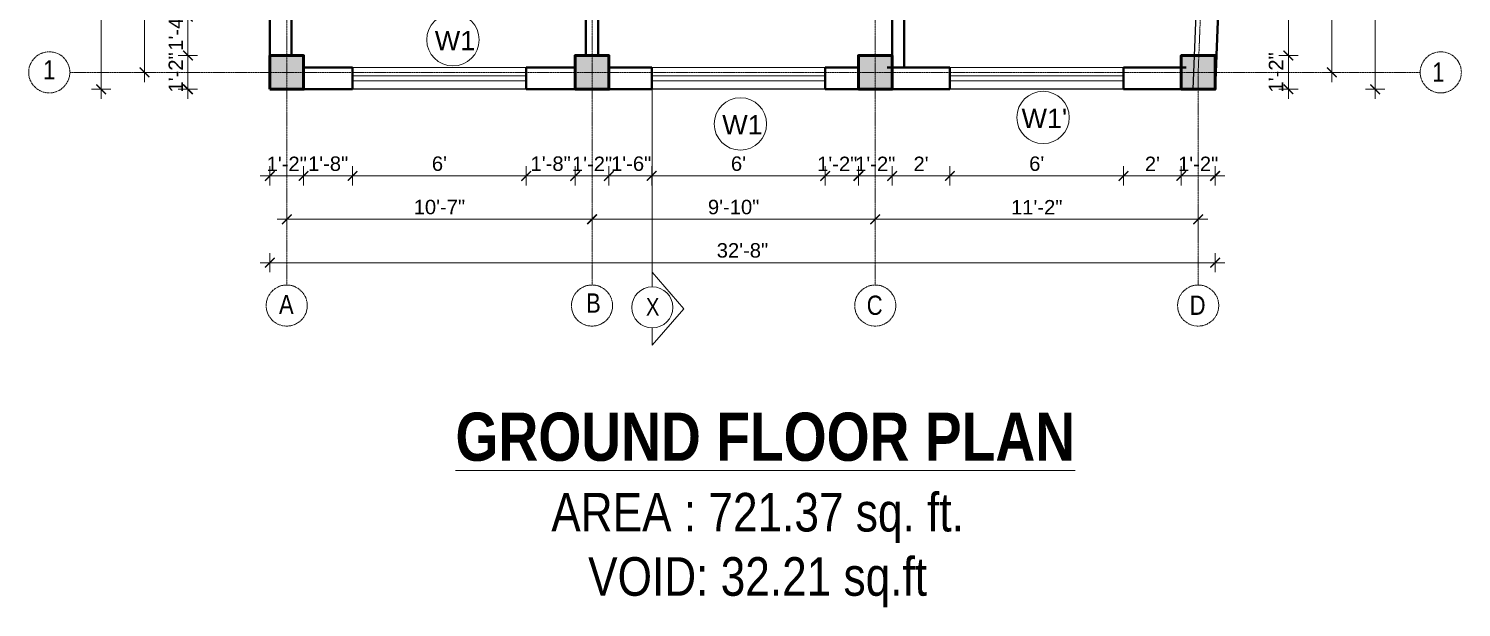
# Model space of a CAD drawing. Header units: inches. Extents: x 136316 to 155547, y -21384 to -17606.
# Drawn here: x 148182 to 148776, y -19972 to -19732 of the extents above; entities that cross this region are included whole.
import ezdxf

# ---------------------------------------------------------------- set-up
doc = ezdxf.new("R2010")
doc.units = ezdxf.units.IN
doc.header["$LTSCALE"] = 0.5
doc.header["$MEASUREMENT"] = 0
doc.header["$PDMODE"] = 66
doc.linetypes.add('CENTER', pattern=[2, 1.25, -0.25, 0.25, -0.25])
for name, color, linetype, lineweight in [('Annotate-Lite.w', 177, 'Continuous', 9), ('Annotations-Bold.w', 177, 'Continuous', 13), ('C-COLUMN', 1, 'Continuous', 50), ('DIM 1-100', 4, 'Continuous', 13), ('TEXT', 220, 'Continuous', 9), ('Text-100.w', 254, 'Continuous', 9), ('Toilet', 7, 'Continuous', 25), ('wall', 1, 'Continuous', 40), ('window', 4, 'Continuous', 13)]:
    doc.layers.add(name, color=color, linetype=linetype, lineweight=lineweight)
doc.styles.add('ARAIL', font='ARIALN.TTF')
doc.styles.add('arial', font='arial.ttf')
doc.styles.add('gaurav', font='arial.ttf')
doc.styles.get("Standard").update_dxf_attribs({"font": 'arial.ttf'})
doc.dimstyles.new('1 by 96', dxfattribs={"dimtxt": 6, "dimasz": 4, "dimexe": 4, "dimexo": 4, "dimgap": 2, "dimtad": 1, "dimdec": 0, "dimzin": 0, "dimdsep": 46, "dimlunit": 4, "dimtxsty": 'Standard', "dimblk": 'ARCHTICK', "dimcen": 0, "dimdle": 4, "dimadec": 0, "dimazin": 0, "dimtfac": 1, "dimtdec": 0, "dimtix": 1, "dimtofl": 0, "dimtmove": 1, "dimatfit": 3, "dimldrblk": 'ARCHTICK', "dimfxl": 4, "dimfxlon": 1, "dimtolj": 1, "dimtzin": 0, "dimlwd": -1, "dimlwe": -1, "dimarcsym": 0})

# ---------------------------------------------------------------- blocks, each defined once
blk = doc.blocks.new('_ArchTick')
at = {"color": 0, "linetype": 'ByBlock', "const_width": 0.15}
blk.add_lwpolyline([(-0.5, -0.5), (0.5, 0.5)], dxfattribs=at)
blk = doc.blocks.new('*D388')
at = {"layer": 'Defpoints', "color": 0, "transparency": 16777216}
for p in [(148678.49, -19638.5), (148673.83, -19742.73), (148704.27, -19742.73)]:
    blk.add_point(p, dxfattribs=at)
at = {"layer": 'DIM 1-100', "color": 0, "transparency": 16777216}
for p, q in [((148704.27, -19634.5), (148704.27, -19746.73)), ((148700.27, -19638.5), (148708.27, -19638.5)), ((148700.27, -19742.73), (148708.27, -19742.73))]:
    blk.add_line(p, q, dxfattribs=at)
at = {"layer": 'DIM 1-100', "color": 0, "transparency": 16777216, "xscale": 4, "yscale": 4, "zscale": 4}
for p, rotation in [((148704.27, -19638.5), 90), ((148704.27, -19742.73), 270)]:
    blk.add_blockref('_ArchTick', p, dxfattribs=dict(at, rotation=rotation))
at = {"layer": 'DIM 1-100', "color": 0, "transparency": 16777216, "insert": (148699.2, -19690.61), "char_height": 6, "attachment_point": 5, "rotation": 90}
blk.add_mtext('\\A1;8\'-8"', dxfattribs=at)
blk = doc.blocks.new('*D389')
at = {"layer": 'Defpoints', "color": 0, "transparency": 16777216}
for p in [(148673.83, -19742.73), (148673.83, -19756.73), (148704.27, -19756.73)]:
    blk.add_point(p, dxfattribs=at)
at = {"layer": 'DIM 1-100', "color": 0, "transparency": 16777216}
for p, q in [((148700.27, -19742.73), (148708.27, -19742.73)), ((148704.27, -19738.73), (148704.27, -19760.73)), ((148700.27, -19756.73), (148708.27, -19756.73))]:
    blk.add_line(p, q, dxfattribs=at)
at = {"layer": 'DIM 1-100', "color": 0, "transparency": 16777216, "xscale": 4, "yscale": 4, "zscale": 4}
for p, rotation in [((148704.27, -19742.73), 90), ((148704.27, -19756.73), 270)]:
    blk.add_blockref('_ArchTick', p, dxfattribs=dict(at, rotation=rotation))
at = {"layer": 'DIM 1-100', "color": 0, "transparency": 16777216, "insert": (148699.13, -19749.73), "char_height": 6, "attachment_point": 5, "rotation": 90}
blk.add_mtext('\\A1;1\'-2"', dxfattribs=at)
blk = doc.blocks.new('*D390')
at = {"layer": 'Defpoints', "color": 0, "transparency": 16777216}
for p in [(148659.83, -19756.73), (148673.83, -19756.73), (148659.83, -19792.73)]:
    blk.add_point(p, dxfattribs=at)
at = {"layer": 'DIM 1-100', "color": 0, "transparency": 16777216}
for p, q in [((148659.83, -19788.73), (148659.83, -19796.73)), ((148673.83, -19788.73), (148673.83, -19796.73)), ((148677.83, -19792.73), (148655.83, -19792.73))]:
    blk.add_line(p, q, dxfattribs=at)
at = {"layer": 'DIM 1-100', "color": 0, "transparency": 16777216, "xscale": 4, "yscale": 4, "zscale": 4, "rotation": 180}
blk.add_blockref('_ArchTick', (148659.83, -19792.73), dxfattribs=at)
at = {"layer": 'DIM 1-100', "color": 0, "transparency": 16777216, "xscale": 4, "yscale": 4, "zscale": 4}
blk.add_blockref('_ArchTick', (148673.83, -19792.73), dxfattribs=at)
at = {"layer": 'DIM 1-100', "color": 0, "transparency": 16777216, "insert": (148666.83, -19787.72), "char_height": 6, "attachment_point": 5}
blk.add_mtext('\\A1;1\'-2"', dxfattribs=at)
blk = doc.blocks.new('*D391')
at = {"layer": 'Defpoints', "color": 0, "transparency": 16777216}
for p in [(148635.85, -19756.73), (148659.83, -19756.73), (148635.85, -19792.73)]:
    blk.add_point(p, dxfattribs=at)
at = {"layer": 'DIM 1-100', "color": 0, "transparency": 16777216}
for p, q in [((148635.85, -19788.73), (148635.85, -19796.73)), ((148659.83, -19788.73), (148659.83, -19796.73)), ((148663.83, -19792.73), (148631.85, -19792.73))]:
    blk.add_line(p, q, dxfattribs=at)
at = {"layer": 'DIM 1-100', "color": 0, "transparency": 16777216, "xscale": 4, "yscale": 4, "zscale": 4, "rotation": 180}
blk.add_blockref('_ArchTick', (148635.85, -19792.73), dxfattribs=at)
at = {"layer": 'DIM 1-100', "color": 0, "transparency": 16777216, "xscale": 4, "yscale": 4, "zscale": 4}
blk.add_blockref('_ArchTick', (148659.83, -19792.73), dxfattribs=at)
at = {"layer": 'DIM 1-100', "color": 0, "transparency": 16777216, "insert": (148647.84, -19787.72), "char_height": 6, "attachment_point": 5}
blk.add_mtext("\\A1;2'", dxfattribs=at)
blk = doc.blocks.new('*D392')
at = {"layer": 'Defpoints', "color": 0, "transparency": 16777216}
for p in [(148563.85, -19756.73), (148635.85, -19756.73), (148563.85, -19792.73)]:
    blk.add_point(p, dxfattribs=at)
at = {"layer": 'DIM 1-100', "color": 0, "transparency": 16777216}
for p, q in [((148563.85, -19788.73), (148563.85, -19796.73)), ((148635.85, -19788.73), (148635.85, -19796.73)), ((148639.85, -19792.73), (148559.85, -19792.73))]:
    blk.add_line(p, q, dxfattribs=at)
at = {"layer": 'DIM 1-100', "color": 0, "transparency": 16777216, "xscale": 4, "yscale": 4, "zscale": 4, "rotation": 180}
blk.add_blockref('_ArchTick', (148563.85, -19792.73), dxfattribs=at)
at = {"layer": 'DIM 1-100', "color": 0, "transparency": 16777216, "xscale": 4, "yscale": 4, "zscale": 4}
blk.add_blockref('_ArchTick', (148635.85, -19792.73), dxfattribs=at)
at = {"layer": 'DIM 1-100', "color": 0, "transparency": 16777216, "insert": (148599.85, -19787.67), "char_height": 6, "attachment_point": 5}
blk.add_mtext("\\A1;6'", dxfattribs=at)
blk = doc.blocks.new('*D393')
at = {"layer": 'Defpoints', "color": 0, "transparency": 16777216}
for p in [(148539.87, -19756.73), (148563.85, -19756.73), (148539.87, -19792.73)]:
    blk.add_point(p, dxfattribs=at)
at = {"layer": 'DIM 1-100', "color": 0, "transparency": 16777216}
for p, q in [((148539.87, -19788.73), (148539.87, -19796.73)), ((148563.85, -19788.73), (148563.85, -19796.73)), ((148567.85, -19792.73), (148535.87, -19792.73))]:
    blk.add_line(p, q, dxfattribs=at)
at = {"layer": 'DIM 1-100', "color": 0, "transparency": 16777216, "xscale": 4, "yscale": 4, "zscale": 4, "rotation": 180}
blk.add_blockref('_ArchTick', (148539.87, -19792.73), dxfattribs=at)
at = {"layer": 'DIM 1-100', "color": 0, "transparency": 16777216, "xscale": 4, "yscale": 4, "zscale": 4}
blk.add_blockref('_ArchTick', (148563.85, -19792.73), dxfattribs=at)
at = {"layer": 'DIM 1-100', "color": 0, "transparency": 16777216, "insert": (148551.86, -19787.72), "char_height": 6, "attachment_point": 5}
blk.add_mtext("\\A1;2'", dxfattribs=at)
blk = doc.blocks.new('*D394')
at = {"layer": 'Defpoints', "color": 0, "transparency": 16777216}
for p in [(148525.87, -19756.73), (148539.87, -19756.73), (148525.87, -19792.73)]:
    blk.add_point(p, dxfattribs=at)
at = {"layer": 'DIM 1-100', "color": 0, "transparency": 16777216}
for p, q in [((148525.87, -19788.73), (148525.87, -19796.73)), ((148539.87, -19788.73), (148539.87, -19796.73)), ((148543.87, -19792.73), (148521.87, -19792.73))]:
    blk.add_line(p, q, dxfattribs=at)
at = {"layer": 'DIM 1-100', "color": 0, "transparency": 16777216, "xscale": 4, "yscale": 4, "zscale": 4, "rotation": 180}
blk.add_blockref('_ArchTick', (148525.87, -19792.73), dxfattribs=at)
at = {"layer": 'DIM 1-100', "color": 0, "transparency": 16777216, "xscale": 4, "yscale": 4, "zscale": 4}
blk.add_blockref('_ArchTick', (148539.87, -19792.73), dxfattribs=at)
at = {"layer": 'DIM 1-100', "color": 0, "transparency": 16777216, "insert": (148532.87, -19787.72), "char_height": 6, "attachment_point": 5}
blk.add_mtext('\\A1;1\'-2"', dxfattribs=at)
blk = doc.blocks.new('*D395')
at = {"layer": 'Defpoints', "color": 0, "transparency": 16777216}
for p in [(148512.12, -19756.73), (148525.87, -19756.73), (148512.12, -19792.73)]:
    blk.add_point(p, dxfattribs=at)
at = {"layer": 'DIM 1-100', "color": 0, "transparency": 16777216}
for p, q in [((148512.12, -19788.73), (148512.12, -19796.73)), ((148525.87, -19788.73), (148525.87, -19796.73)), ((148529.87, -19792.73), (148508.12, -19792.73))]:
    blk.add_line(p, q, dxfattribs=at)
at = {"layer": 'DIM 1-100', "color": 0, "transparency": 16777216, "xscale": 4, "yscale": 4, "zscale": 4, "rotation": 180}
blk.add_blockref('_ArchTick', (148512.12, -19792.73), dxfattribs=at)
at = {"layer": 'DIM 1-100', "color": 0, "transparency": 16777216, "xscale": 4, "yscale": 4, "zscale": 4}
blk.add_blockref('_ArchTick', (148525.87, -19792.73), dxfattribs=at)
at = {"layer": 'DIM 1-100', "color": 0, "transparency": 16777216, "insert": (148517.11, -19787.72), "char_height": 6, "attachment_point": 5}
blk.add_mtext('\\A1;1\'-2"', dxfattribs=at)
blk = doc.blocks.new('*D396')
at = {"layer": 'Defpoints', "color": 0, "transparency": 16777216}
for p in [(148440.12, -19756.73), (148512.12, -19756.73), (148440.12, -19792.73)]:
    blk.add_point(p, dxfattribs=at)
at = {"layer": 'DIM 1-100', "color": 0, "transparency": 16777216}
for p, q in [((148440.12, -19788.73), (148440.12, -19796.73)), ((148512.12, -19788.73), (148512.12, -19796.73)), ((148516.12, -19792.73), (148436.12, -19792.73))]:
    blk.add_line(p, q, dxfattribs=at)
at = {"layer": 'DIM 1-100', "color": 0, "transparency": 16777216, "xscale": 4, "yscale": 4, "zscale": 4, "rotation": 180}
blk.add_blockref('_ArchTick', (148440.12, -19792.73), dxfattribs=at)
at = {"layer": 'DIM 1-100', "color": 0, "transparency": 16777216, "xscale": 4, "yscale": 4, "zscale": 4}
blk.add_blockref('_ArchTick', (148512.12, -19792.73), dxfattribs=at)
at = {"layer": 'DIM 1-100', "color": 0, "transparency": 16777216, "insert": (148476.12, -19787.67), "char_height": 6, "attachment_point": 5}
blk.add_mtext("\\A1;6'", dxfattribs=at)
blk = doc.blocks.new('*D300')
at = {"layer": 'Defpoints', "color": 0, "transparency": 16777216}
for p in [(148422.37, -19756.73), (148440.12, -19756.73), (148422.37, -19792.73)]:
    blk.add_point(p, dxfattribs=at)
at = {"layer": 'DIM 1-100', "color": 0, "transparency": 16777216}
for p, q in [((148422.37, -19788.73), (148422.37, -19796.73)), ((148440.12, -19788.73), (148440.12, -19796.73)), ((148444.12, -19792.73), (148418.37, -19792.73))]:
    blk.add_line(p, q, dxfattribs=at)
at = {"layer": 'DIM 1-100', "color": 0, "transparency": 16777216, "xscale": 4, "yscale": 4, "zscale": 4, "rotation": 180}
blk.add_blockref('_ArchTick', (148422.37, -19792.73), dxfattribs=at)
at = {"layer": 'DIM 1-100', "color": 0, "transparency": 16777216, "xscale": 4, "yscale": 4, "zscale": 4}
blk.add_blockref('_ArchTick', (148440.12, -19792.73), dxfattribs=at)
at = {"layer": 'DIM 1-100', "color": 0, "transparency": 16777216, "insert": (148431.61, -19787.67), "char_height": 6, "attachment_point": 5}
blk.add_mtext('\\A1;1\'-6"', dxfattribs=at)
blk = doc.blocks.new('*D397')
at = {"layer": 'Defpoints', "color": 0, "transparency": 16777216}
for p in [(148408.37, -19756.73), (148422.37, -19756.73), (148408.37, -19792.73)]:
    blk.add_point(p, dxfattribs=at)
at = {"layer": 'DIM 1-100', "color": 0, "transparency": 16777216}
for p, q in [((148408.37, -19788.73), (148408.37, -19796.73)), ((148422.37, -19788.73), (148422.37, -19796.73)), ((148426.37, -19792.73), (148404.37, -19792.73))]:
    blk.add_line(p, q, dxfattribs=at)
at = {"layer": 'DIM 1-100', "color": 0, "transparency": 16777216, "xscale": 4, "yscale": 4, "zscale": 4, "rotation": 180}
blk.add_blockref('_ArchTick', (148408.37, -19792.73), dxfattribs=at)
at = {"layer": 'DIM 1-100', "color": 0, "transparency": 16777216, "xscale": 4, "yscale": 4, "zscale": 4}
blk.add_blockref('_ArchTick', (148422.37, -19792.73), dxfattribs=at)
at = {"layer": 'DIM 1-100', "color": 0, "transparency": 16777216, "insert": (148415.37, -19787.72), "char_height": 6, "attachment_point": 5}
blk.add_mtext('\\A1;1\'-2"', dxfattribs=at)
blk = doc.blocks.new('*D398')
at = {"layer": 'Defpoints', "color": 0, "transparency": 16777216}
for p in [(148388.05, -19756.73), (148408.37, -19756.73), (148388.05, -19792.73)]:
    blk.add_point(p, dxfattribs=at)
at = {"layer": 'DIM 1-100', "color": 0, "transparency": 16777216}
for p, q in [((148388.05, -19788.73), (148388.05, -19796.73)), ((148408.37, -19788.73), (148408.37, -19796.73)), ((148412.37, -19792.73), (148384.05, -19792.73))]:
    blk.add_line(p, q, dxfattribs=at)
at = {"layer": 'DIM 1-100', "color": 0, "transparency": 16777216, "xscale": 4, "yscale": 4, "zscale": 4, "rotation": 180}
blk.add_blockref('_ArchTick', (148388.05, -19792.73), dxfattribs=at)
at = {"layer": 'DIM 1-100', "color": 0, "transparency": 16777216, "xscale": 4, "yscale": 4, "zscale": 4}
blk.add_blockref('_ArchTick', (148408.37, -19792.73), dxfattribs=at)
at = {"layer": 'DIM 1-100', "color": 0, "transparency": 16777216, "insert": (148398.21, -19787.67), "char_height": 6, "attachment_point": 5}
blk.add_mtext('\\A1;1\'-8"', dxfattribs=at)
blk = doc.blocks.new('*D399')
at = {"layer": 'Defpoints', "color": 0, "transparency": 16777216}
for p in [(148316.05, -19756.73), (148388.05, -19756.73), (148316.05, -19792.73)]:
    blk.add_point(p, dxfattribs=at)
at = {"layer": 'DIM 1-100', "color": 0, "transparency": 16777216}
for p, q in [((148316.05, -19788.73), (148316.05, -19796.73)), ((148388.05, -19788.73), (148388.05, -19796.73)), ((148392.05, -19792.73), (148312.05, -19792.73))]:
    blk.add_line(p, q, dxfattribs=at)
at = {"layer": 'DIM 1-100', "color": 0, "transparency": 16777216, "xscale": 4, "yscale": 4, "zscale": 4, "rotation": 180}
blk.add_blockref('_ArchTick', (148316.05, -19792.73), dxfattribs=at)
at = {"layer": 'DIM 1-100', "color": 0, "transparency": 16777216, "xscale": 4, "yscale": 4, "zscale": 4}
blk.add_blockref('_ArchTick', (148388.05, -19792.73), dxfattribs=at)
at = {"layer": 'DIM 1-100', "color": 0, "transparency": 16777216, "insert": (148352.05, -19787.67), "char_height": 6, "attachment_point": 5}
blk.add_mtext("\\A1;6'", dxfattribs=at)
blk = doc.blocks.new('*D400')
at = {"layer": 'Defpoints', "color": 0, "transparency": 16777216}
for p in [(148295.72, -19756.73), (148316.05, -19756.73), (148295.72, -19792.73)]:
    blk.add_point(p, dxfattribs=at)
at = {"layer": 'DIM 1-100', "color": 0, "transparency": 16777216}
for p, q in [((148295.72, -19788.73), (148295.72, -19796.73)), ((148316.05, -19788.73), (148316.05, -19796.73)), ((148320.05, -19792.73), (148291.72, -19792.73))]:
    blk.add_line(p, q, dxfattribs=at)
at = {"layer": 'DIM 1-100', "color": 0, "transparency": 16777216, "xscale": 4, "yscale": 4, "zscale": 4, "rotation": 180}
blk.add_blockref('_ArchTick', (148295.72, -19792.73), dxfattribs=at)
at = {"layer": 'DIM 1-100', "color": 0, "transparency": 16777216, "xscale": 4, "yscale": 4, "zscale": 4}
blk.add_blockref('_ArchTick', (148316.05, -19792.73), dxfattribs=at)
at = {"layer": 'DIM 1-100', "color": 0, "transparency": 16777216, "insert": (148305.88, -19787.67), "char_height": 6, "attachment_point": 5}
blk.add_mtext('\\A1;1\'-8"', dxfattribs=at)
blk = doc.blocks.new('*D301')
at = {"layer": 'Defpoints', "color": 0, "transparency": 16777216}
for p in [(148281.72, -19756.73), (148295.72, -19756.73), (148281.72, -19792.73)]:
    blk.add_point(p, dxfattribs=at)
at = {"layer": 'DIM 1-100', "color": 0, "transparency": 16777216}
for p, q in [((148281.72, -19788.73), (148281.72, -19796.73)), ((148295.72, -19788.73), (148295.72, -19796.73)), ((148299.72, -19792.73), (148277.72, -19792.73))]:
    blk.add_line(p, q, dxfattribs=at)
at = {"layer": 'DIM 1-100', "color": 0, "transparency": 16777216, "xscale": 4, "yscale": 4, "zscale": 4, "rotation": 180}
blk.add_blockref('_ArchTick', (148281.72, -19792.73), dxfattribs=at)
at = {"layer": 'DIM 1-100', "color": 0, "transparency": 16777216, "xscale": 4, "yscale": 4, "zscale": 4}
blk.add_blockref('_ArchTick', (148295.72, -19792.73), dxfattribs=at)
at = {"layer": 'DIM 1-100', "color": 0, "transparency": 16777216, "insert": (148288.72, -19787.72), "char_height": 6, "attachment_point": 5}
blk.add_mtext('\\A1;1\'-2"', dxfattribs=at)
blk = doc.blocks.new('*D401')
at = {"layer": 'Defpoints', "color": 0, "transparency": 16777216}
for p in [(148288.72, -19756.73), (148415.37, -19756.73), (148415.37, -19810.73)]:
    blk.add_point(p, dxfattribs=at)
at = {"layer": 'DIM 1-100', "color": 0, "transparency": 16777216}
for p, q in [((148288.72, -19806.73), (148288.72, -19814.73)), ((148415.37, -19806.73), (148415.37, -19814.73)), ((148284.72, -19810.73), (148419.37, -19810.73))]:
    blk.add_line(p, q, dxfattribs=at)
at = {"layer": 'DIM 1-100', "color": 0, "transparency": 16777216, "xscale": 4, "yscale": 4, "zscale": 4, "rotation": 180}
blk.add_blockref('_ArchTick', (148288.72, -19810.73), dxfattribs=at)
at = {"layer": 'DIM 1-100', "color": 0, "transparency": 16777216, "xscale": 4, "yscale": 4, "zscale": 4}
blk.add_blockref('_ArchTick', (148415.37, -19810.73), dxfattribs=at)
at = {"layer": 'DIM 1-100', "color": 0, "transparency": 16777216, "insert": (148352.05, -19805.67), "char_height": 6, "attachment_point": 5}
blk.add_mtext('\\A1;10\'-7"', dxfattribs=at)
blk = doc.blocks.new('*D402')
at = {"layer": 'Defpoints', "color": 0, "transparency": 16777216}
for p in [(148415.37, -19756.73), (148532.87, -19756.73), (148532.87, -19810.73)]:
    blk.add_point(p, dxfattribs=at)
at = {"layer": 'DIM 1-100', "color": 0, "transparency": 16777216}
for p, q in [((148415.37, -19806.73), (148415.37, -19814.73)), ((148532.87, -19806.73), (148532.87, -19814.73)), ((148411.37, -19810.73), (148536.87, -19810.73))]:
    blk.add_line(p, q, dxfattribs=at)
at = {"layer": 'DIM 1-100', "color": 0, "transparency": 16777216, "xscale": 4, "yscale": 4, "zscale": 4, "rotation": 180}
blk.add_blockref('_ArchTick', (148415.37, -19810.73), dxfattribs=at)
at = {"layer": 'DIM 1-100', "color": 0, "transparency": 16777216, "xscale": 4, "yscale": 4, "zscale": 4}
blk.add_blockref('_ArchTick', (148532.87, -19810.73), dxfattribs=at)
at = {"layer": 'DIM 1-100', "color": 0, "transparency": 16777216, "insert": (148474.12, -19805.67), "char_height": 6, "attachment_point": 5}
blk.add_mtext('\\A1;9\'-10"', dxfattribs=at)
blk = doc.blocks.new('*D302')
at = {"layer": 'Defpoints', "color": 0, "transparency": 16777216}
for p in [(148532.87, -19756.73), (148666.83, -19756.73), (148666.83, -19810.73)]:
    blk.add_point(p, dxfattribs=at)
at = {"layer": 'DIM 1-100', "color": 0, "transparency": 16777216}
for p, q in [((148532.87, -19806.73), (148532.87, -19814.73)), ((148666.83, -19806.73), (148666.83, -19814.73)), ((148528.87, -19810.73), (148670.83, -19810.73))]:
    blk.add_line(p, q, dxfattribs=at)
at = {"layer": 'DIM 1-100', "color": 0, "transparency": 16777216, "xscale": 4, "yscale": 4, "zscale": 4, "rotation": 180}
blk.add_blockref('_ArchTick', (148532.87, -19810.73), dxfattribs=at)
at = {"layer": 'DIM 1-100', "color": 0, "transparency": 16777216, "xscale": 4, "yscale": 4, "zscale": 4}
blk.add_blockref('_ArchTick', (148666.83, -19810.73), dxfattribs=at)
at = {"layer": 'DIM 1-100', "color": 0, "transparency": 16777216, "insert": (148599.85, -19805.72), "char_height": 6, "attachment_point": 5}
blk.add_mtext('\\A1;11\'-2"', dxfattribs=at)
blk = doc.blocks.new('*D303')
at = {"layer": 'Defpoints', "color": 0, "transparency": 16777216}
for p in [(148281.72, -19756.73), (148673.83, -19756.73), (148281.72, -19828.73)]:
    blk.add_point(p, dxfattribs=at)
at = {"layer": 'DIM 1-100', "color": 0, "transparency": 16777216}
for p, q in [((148281.72, -19824.73), (148281.72, -19832.73)), ((148673.83, -19824.73), (148673.83, -19832.73)), ((148677.83, -19828.73), (148277.72, -19828.73))]:
    blk.add_line(p, q, dxfattribs=at)
at = {"layer": 'DIM 1-100', "color": 0, "transparency": 16777216, "xscale": 4, "yscale": 4, "zscale": 4, "rotation": 180}
blk.add_blockref('_ArchTick', (148281.72, -19828.73), dxfattribs=at)
at = {"layer": 'DIM 1-100', "color": 0, "transparency": 16777216, "xscale": 4, "yscale": 4, "zscale": 4}
blk.add_blockref('_ArchTick', (148673.83, -19828.73), dxfattribs=at)
at = {"layer": 'DIM 1-100', "color": 0, "transparency": 16777216, "insert": (148477.77, -19823.66), "char_height": 6, "attachment_point": 5}
blk.add_mtext('\\A1;32\'-8"', dxfattribs=at)
blk = doc.blocks.new('*D304')
at = {"layer": 'Defpoints', "color": 0, "transparency": 16777216}
for p in [(148678.77, -19631.5), (148674.1, -19749.73), (148722.27, -19749.73)]:
    blk.add_point(p, dxfattribs=at)
at = {"layer": 'DIM 1-100', "color": 0, "transparency": 16777216}
for p, q in [((148718.27, -19631.5), (148726.27, -19631.5)), ((148722.27, -19627.5), (148722.27, -19753.73)), ((148718.27, -19749.73), (148726.27, -19749.73))]:
    blk.add_line(p, q, dxfattribs=at)
at = {"layer": 'DIM 1-100', "color": 0, "transparency": 16777216, "xscale": 4, "yscale": 4, "zscale": 4}
for p, rotation in [((148722.27, -19631.5), 90), ((148722.27, -19749.73), 270)]:
    blk.add_blockref('_ArchTick', p, dxfattribs=dict(at, rotation=rotation))
at = {"layer": 'DIM 1-100', "color": 0, "transparency": 16777216, "insert": (148717.2, -19690.61), "char_height": 6, "attachment_point": 5, "rotation": 90}
blk.add_mtext('\\A1;9\'-10"', dxfattribs=at)
blk = doc.blocks.new('*D404')
at = {"layer": 'Defpoints', "color": 0, "transparency": 16777216}
for p in [(148683.4, -19513.97), (148740.27, -19513.97), (148673.83, -19756.73)]:
    blk.add_point(p, dxfattribs=at)
at = {"layer": 'DIM 1-100', "color": 0, "transparency": 16777216}
for p, q in [((148740.27, -19760.73), (148740.27, -19509.97)), ((148736.27, -19513.97), (148744.27, -19513.97)), ((148736.27, -19756.73), (148744.27, -19756.73))]:
    blk.add_line(p, q, dxfattribs=at)
at = {"layer": 'DIM 1-100', "color": 0, "transparency": 16777216, "xscale": 4, "yscale": 4, "zscale": 4}
for p, rotation in [((148740.27, -19513.97), 90), ((148740.27, -19756.73), 270)]:
    blk.add_blockref('_ArchTick', p, dxfattribs=dict(at, rotation=rotation))
at = {"layer": 'DIM 1-100', "color": 0, "transparency": 16777216, "insert": (148735.2, -19635.35), "char_height": 6, "attachment_point": 5, "rotation": 90}
blk.add_mtext('\\A1;20\'-3"', dxfattribs=at)
blk = doc.blocks.new('*D413')
at = {"layer": 'Defpoints', "color": 0, "transparency": 16777216}
for p in [(148281.72, -19726.61), (148247.72, -19742.73), (148281.72, -19742.73)]:
    blk.add_point(p, dxfattribs=at)
at = {"layer": 'DIM 1-100', "color": 0, "transparency": 16777216}
for p, q in [((148251.72, -19726.61), (148243.72, -19726.61)), ((148247.72, -19722.61), (148247.72, -19746.73)), ((148251.72, -19742.73), (148243.72, -19742.73))]:
    blk.add_line(p, q, dxfattribs=at)
at = {"layer": 'DIM 1-100', "color": 0, "transparency": 16777216, "xscale": 4, "yscale": 4, "zscale": 4}
for p, rotation in [((148247.72, -19726.61), 90), ((148247.72, -19742.73), 270)]:
    blk.add_blockref('_ArchTick', p, dxfattribs=dict(at, rotation=rotation))
at = {"layer": 'DIM 1-100', "color": 0, "transparency": 16777216, "insert": (148242.71, -19732.41), "char_height": 6, "attachment_point": 5, "rotation": 90}
blk.add_mtext('\\A1;1\'-4"', dxfattribs=at)
blk = doc.blocks.new('*D414')
at = {"layer": 'Defpoints', "color": 0, "transparency": 16777216}
for p in [(148281.72, -19742.73), (148247.72, -19756.73), (148281.72, -19756.73)]:
    blk.add_point(p, dxfattribs=at)
at = {"layer": 'DIM 1-100', "color": 0, "transparency": 16777216}
for p, q in [((148251.72, -19742.73), (148243.72, -19742.73)), ((148247.72, -19738.73), (148247.72, -19760.73)), ((148251.72, -19756.73), (148243.72, -19756.73))]:
    blk.add_line(p, q, dxfattribs=at)
at = {"layer": 'DIM 1-100', "color": 0, "transparency": 16777216, "xscale": 4, "yscale": 4, "zscale": 4}
for p, rotation in [((148247.72, -19742.73), 90), ((148247.72, -19756.73), 270)]:
    blk.add_blockref('_ArchTick', p, dxfattribs=dict(at, rotation=rotation))
at = {"layer": 'DIM 1-100', "color": 0, "transparency": 16777216, "insert": (148242.71, -19749.73), "char_height": 6, "attachment_point": 5, "rotation": 90}
blk.add_mtext('\\A1;1\'-2"', dxfattribs=at)
blk = doc.blocks.new('*D416')
at = {"layer": 'Defpoints', "color": 0, "transparency": 16777216}
for p in [(148281.72, -19631.5), (148229.72, -19749.73), (148281.72, -19749.73)]:
    blk.add_point(p, dxfattribs=at)
at = {"layer": 'DIM 1-100', "color": 0, "transparency": 16777216}
for p, q in [((148233.72, -19631.5), (148225.72, -19631.5)), ((148229.72, -19627.5), (148229.72, -19753.73)), ((148233.72, -19749.73), (148225.72, -19749.73))]:
    blk.add_line(p, q, dxfattribs=at)
at = {"layer": 'DIM 1-100', "color": 0, "transparency": 16777216, "xscale": 4, "yscale": 4, "zscale": 4}
for p, rotation in [((148229.72, -19631.5), 90), ((148229.72, -19749.73), 270)]:
    blk.add_blockref('_ArchTick', p, dxfattribs=dict(at, rotation=rotation))
at = {"layer": 'DIM 1-100', "color": 0, "transparency": 16777216, "insert": (148224.66, -19690.61), "char_height": 6, "attachment_point": 5, "rotation": 90}
blk.add_mtext('\\A1;9\'-10"', dxfattribs=at)
blk = doc.blocks.new('*D306')
at = {"layer": 'Defpoints', "color": 0, "transparency": 16777216}
for p in [(148211.72, -19455.43), (148281.72, -19455.43), (148281.72, -19756.73)]:
    blk.add_point(p, dxfattribs=at)
at = {"layer": 'DIM 1-100', "color": 0, "transparency": 16777216}
for p, q in [((148211.72, -19760.73), (148211.72, -19451.43)), ((148215.72, -19455.43), (148207.72, -19455.43)), ((148215.72, -19756.73), (148207.72, -19756.73))]:
    blk.add_line(p, q, dxfattribs=at)
at = {"layer": 'DIM 1-100', "color": 0, "transparency": 16777216, "xscale": 4, "yscale": 4, "zscale": 4}
for p, rotation in [((148211.72, -19455.43), 90), ((148211.72, -19756.73), 270)]:
    blk.add_blockref('_ArchTick', p, dxfattribs=dict(at, rotation=rotation))
at = {"layer": 'DIM 1-100', "color": 0, "transparency": 16777216, "insert": (148206.66, -19606.08), "char_height": 6, "attachment_point": 5, "rotation": 90}
blk.add_mtext('\\A1;25\'-1"', dxfattribs=at)

msp = doc.modelspace()

# ---------------------------------------------------------------- hatches: boundary and pattern name
at = {"layer": 'C-COLUMN'}
h = msp.add_hatch(color=256, dxfattribs=at)
h.dxf.hatch_style = 1
h.paths.add_polyline_path([(148295.72, -19742.73), (148281.72, -19742.73), (148281.72, -19756.73), (148295.72, -19756.73)])
h = msp.add_hatch(color=256, dxfattribs=at)
h.dxf.hatch_style = 1
h.paths.add_polyline_path([(148422.37, -19742.73), (148408.37, -19742.73), (148408.37, -19756.73), (148422.37, -19756.73)])
h = msp.add_hatch(color=256, dxfattribs=at)
h.dxf.hatch_style = 1
h.paths.add_polyline_path([(148539.87, -19742.73), (148525.87, -19742.73), (148525.87, -19756.73), (148539.87, -19756.73)])
h = msp.add_hatch(color=256, dxfattribs=at)
h.dxf.hatch_style = 1
h.paths.add_polyline_path([(148673.83, -19742.73), (148659.83, -19742.73), (148659.83, -19756.73), (148673.83, -19756.73)])

# ---------------------------------------------------------------- linework, layer by layer
at = {"layer": 'Annotate-Lite.w', "ltscale": 0.005}
for centre in [(148357.68, -19736.18), (148476.94, -19771.14), (148602.5, -19768.46)]:
    msp.add_circle(centre, 10.86, dxfattribs=at)
at = {"layer": 'Annotations-Bold.w', "linetype": 'CENTER', "ltscale": 0.3}
for p, q in [((148288.72, -19391.25), (148288.72, -19838)), ((148415.37, -19391.25), (148415.37, -19838)), ((148532.87, -19391.25), (148532.87, -19838)), ((148758.94, -19749.73), (148198.72, -19749.73))]:
    msp.add_line(p, q, dxfattribs=at)
msp.add_lwpolyline([(148675.93, -19391.25), (148675.93, -19520.9), (148666.83, -19749.73), (148666.83, -19838)], dxfattribs=at)
at = {"layer": 'Annotations-Bold.w', "linetype": 'CENTER', "ltscale": 1.5}
for centre in [(148190.19, -19749.73), (148767.48, -19749.73), (148288.72, -19846.53), (148415.37, -19846.53), (148532.87, -19846.53), (148666.83, -19846.53)]:
    msp.add_circle(centre, 8.53, dxfattribs=at)
at = {"layer": 'C-COLUMN'}
for points in [[(148281.72, -19756.73), (148295.72, -19756.73), (148295.72, -19742.73), (148281.72, -19742.73)], [(148408.37, -19756.73), (148422.37, -19756.73), (148422.37, -19742.73), (148408.37, -19742.73)], [(148525.87, -19756.73), (148539.87, -19756.73), (148539.87, -19742.73), (148525.87, -19742.73)], [(148659.83, -19756.73), (148673.83, -19756.73), (148673.83, -19742.73), (148659.83, -19742.73)]]:
    msp.add_lwpolyline(points, close=True, dxfattribs=at)
at = {"layer": 'Defpoints'}
msp.add_lwpolyline([(148683.4, -19513.97), (148673.83, -19756.73), (148281.72, -19756.73), (148281.83, -19453.33), (148683.4, -19513.97)], dxfattribs=at)
at = {"layer": 'TEXT'}
for points in [[(148440.37, -19756.73), (148440.37, -19838.76)], [(148440.37, -19855.83), (148440.37, -19862.97), (148453.46, -19847.83), (148440.37, -19832.69)]]:
    msp.add_lwpolyline(points, dxfattribs=at)
msp.add_circle((148440.37, -19847.29), 8.53, dxfattribs=at)
at = {"layer": 'Toilet'}
for p, q in [((148673.83, -19756.73), (148683.4, -19513.97)), ((148673.83, -19756.73), (148683.4, -19513.97)), ((148664.82, -19756.73), (148671.45, -19588.5))]:
    msp.add_line(p, q, dxfattribs=at)
at = {"layer": 'wall'}
for p, q in [((148544.87, -19624.5), (148544.87, -19747.73)), ((148412.87, -19638.5), (148412.87, -19742.73)), ((148417.87, -19638.5), (148417.87, -19742.73)), ((148539.87, -19638.5), (148539.87, -19742.73)), ((148281.72, -19726.61), (148281.72, -19742.73)), ((148290.72, -19726.61), (148290.72, -19742.73)), ((148316.05, -19747.73), (148316.05, -19756.73)), ((148388.05, -19747.73), (148388.05, -19756.73)), ((148440.12, -19747.73), (148440.12, -19756.73)), ((148512.12, -19747.73), (148512.12, -19756.73)), ((148563.85, -19747.73), (148563.85, -19756.73)), ((148635.85, -19747.73), (148635.85, -19756.73))]:
    msp.add_line(p, q, dxfattribs=at)
for points in [[(148635.85, -19756.73), (148673.83, -19756.73), (148683.4, -19513.97), (148594.41, -19500.53)], [(148295.72, -19747.73), (148316.05, -19747.73)], [(148388.05, -19747.73), (148408.37, -19747.73)], [(148422.37, -19747.73), (148440.12, -19747.73)], [(148512.12, -19747.73), (148525.87, -19747.73)], [(148537.87, -19747.73), (148563.85, -19747.73)], [(148635.85, -19747.73), (148661.83, -19747.73)], [(148316.05, -19756.73), (148295.72, -19756.73)], [(148388.05, -19756.73), (148408.37, -19756.73)], [(148422.37, -19756.73), (148440.12, -19756.73)], [(148512.12, -19756.73), (148563.85, -19756.73)]]:
    msp.add_lwpolyline(points, dxfattribs=at)
at = {"layer": 'window'}
for p, q in [((148316.05, -19747.73), (148388.05, -19747.73)), ((148512.12, -19747.73), (148440.12, -19747.73)), ((148635.85, -19747.73), (148563.85, -19747.73)), ((148316.05, -19751.23), (148388.05, -19751.23)), ((148316.05, -19753.23), (148388.05, -19753.23)), ((148440.12, -19751.23), (148512.12, -19751.23)), ((148440.12, -19753.23), (148512.12, -19753.23)), ((148563.85, -19751.23), (148635.85, -19751.23)), ((148563.85, -19753.23), (148635.85, -19753.23)), ((148316.05, -19756.73), (148388.05, -19756.73)), ((148440.12, -19756.73), (148512.12, -19756.73)), ((148563.85, -19756.73), (148635.85, -19756.73))]:
    msp.add_line(p, q, dxfattribs=at)

# ---------------------------------------------------------------- texts
at = {"layer": 'Annotate-Lite.w', "ltscale": 0.005, "char_height": 8, "attachment_point": 1, "style": 'gaurav'}
for s, insert in [('W1', (148350.14, -19732.53)), ('W1', (148469.39, -19767.49)), ("W1'", (148593.57, -19764.81))]:
    msp.add_mtext_dynamic_manual_height_columns(s, width=8, gutter_width=100, heights=[0], dxfattribs=dict(at, insert=insert))
at = {"layer": 'Annotations-Bold.w', "linetype": 'CENTER', "ltscale": 1.5, "char_height": 8, "attachment_point": 1, "style": 'ARAIL'}
for s, insert in [('1', (148187.64, -19744.68)), ('1', (148763.94, -19745.59)), ('A', (148285.49, -19842.08)), ('B', (148412.88, -19841.49)), ('C', (148529.33, -19842.4)), ('D', (148663.29, -19842.4))]:
    msp.add_mtext_dynamic_manual_height_columns(s, width=6.5393, gutter_width=100, heights=[0], dxfattribs=dict(at, insert=insert))
at = {"layer": 'TEXT', "insert": (148437.78, -19843.46), "char_height": 7.2, "attachment_point": 1, "style": 'ARAIL'}
msp.add_mtext_dynamic_manual_height_columns('X', width=125.4648, gutter_width=90, heights=[0], dxfattribs=at)
at = {"layer": 'Text-100.w', "insert": (148484.06, -19890.98), "char_height": 20, "width": 569.1024, "attachment_point": 2, "style": 'arial'}
msp.add_mtext('\\A1;{\\fArial Narrow|b1|i0|c0|p34;\\L GROUND FLOOR PLAN\\P\\fArial Narrow|b0|i0|c0|p34;\\H0.8x;\\lAREA : 721.37 sq. ft.\\PVOID: 32.21 sq.ft}', dxfattribs=at)

# ---------------------------------------------------------------- dimensions: what is measured, and where the dimension line sits
at = {"layer": 'DIM 1-100'}
for base, p1, p2, picture, middle in [((148211.72, -19455.43), (148281.72, -19756.73), (148281.72, -19455.43), '*D306', (148206.66, -19606.08)), ((148740.27, -19513.97), (148673.83, -19756.73), (148683.4, -19513.97), '*D404', (148735.2, -19635.35)), ((148229.72, -19749.73), (148281.72, -19631.5), (148281.72, -19749.73), '*D416', (148224.66, -19690.61)), ((148722.27, -19749.73), (148678.77, -19631.5), (148674.1, -19749.73), '*D304', (148717.2, -19690.61)), ((148704.27, -19742.73), (148678.49, -19638.5), (148673.83, -19742.73), '*D388', (148699.2, -19690.61))]:
    dim = msp.add_linear_dim(base=base, p1=p1, p2=p2, angle=90, dimstyle='1 by 96', dxfattribs=at)
    dim.commit()
    dim.dimension.update_dxf_attribs({"geometry": picture, "text_midpoint": middle})
for base, p1, p2, picture, middle in [((148247.72, -19742.73), (148281.72, -19726.61), (148281.72, -19742.73), '*D413', (148247.72, -19732.41)), ((148247.72, -19756.73), (148281.72, -19742.73), (148281.72, -19756.73), '*D414', (148247.72, -19749.73)), ((148704.27, -19756.73), (148673.83, -19742.73), (148673.83, -19756.73), '*D389', (148704.14, -19749.73))]:
    dim = msp.add_linear_dim(base=base, p1=p1, p2=p2, angle=90, dimstyle='1 by 96', dxfattribs=at)
    dim.commit()
    dim.dimension.update_dxf_attribs({"geometry": picture, "text_midpoint": middle, "dimtype": 160})
for base, p1, p2, picture, middle in [((148281.72, -19792.73), (148295.72, -19756.73), (148281.72, -19756.73), '*D301', (148288.72, -19792.73)), ((148408.37, -19792.73), (148422.37, -19756.73), (148408.37, -19756.73), '*D397', (148415.37, -19792.73)), ((148422.37, -19792.73), (148440.12, -19756.73), (148422.37, -19756.73), '*D300', (148431.61, -19792.73)), ((148512.12, -19792.73), (148525.87, -19756.73), (148512.12, -19756.73), '*D395', (148517.11, -19792.73)), ((148525.87, -19792.73), (148539.87, -19756.73), (148525.87, -19756.73), '*D394', (148532.87, -19792.73)), ((148659.83, -19792.73), (148673.83, -19756.73), (148659.83, -19756.73), '*D390', (148666.83, -19792.73))]:
    dim = msp.add_linear_dim(base=base, p1=p1, p2=p2, dimstyle='1 by 96', dxfattribs=at)
    dim.commit()
    dim.dimension.update_dxf_attribs({"geometry": picture, "text_midpoint": middle, "dimtype": 160})
for base, p1, p2, picture, middle in [((148281.72, -19828.73), (148673.83, -19756.73), (148281.72, -19756.73), '*D303', (148477.77, -19823.66)), ((148415.37, -19810.73), (148288.72, -19756.73), (148415.37, -19756.73), '*D401', (148352.05, -19805.67)), ((148295.72, -19792.73), (148316.05, -19756.73), (148295.72, -19756.73), '*D400', (148305.88, -19787.67)), ((148316.05, -19792.73), (148388.05, -19756.73), (148316.05, -19756.73), '*D399', (148352.05, -19787.67)), ((148388.05, -19792.73), (148408.37, -19756.73), (148388.05, -19756.73), '*D398', (148398.21, -19787.67)), ((148532.87027093, -19810.73025565), (148415.37027093, -19756.73025565), (148532.87027093, -19756.73025565), '*D402', (148474.12027093, -19805.66681773)), ((148440.12, -19792.73), (148512.12, -19756.73), (148440.12, -19756.73), '*D396', (148476.12, -19787.67)), ((148666.83, -19810.73), (148532.87, -19756.73), (148666.83, -19756.73), '*D302', (148599.85, -19805.72)), ((148539.87, -19792.73), (148563.85, -19756.73), (148539.87, -19756.73), '*D393', (148551.86, -19787.72)), ((148563.85, -19792.73), (148635.85, -19756.73), (148563.85, -19756.73), '*D392', (148599.85, -19787.67)), ((148635.85, -19792.73), (148659.83, -19756.73), (148635.85, -19756.73), '*D391', (148647.84, -19787.72))]:
    dim = msp.add_linear_dim(base=base, p1=p1, p2=p2, dimstyle='1 by 96', dxfattribs=at)
    dim.commit()
    dim.dimension.update_dxf_attribs({"geometry": picture, "text_midpoint": middle})

doc.saveas('drawing.dxf')
